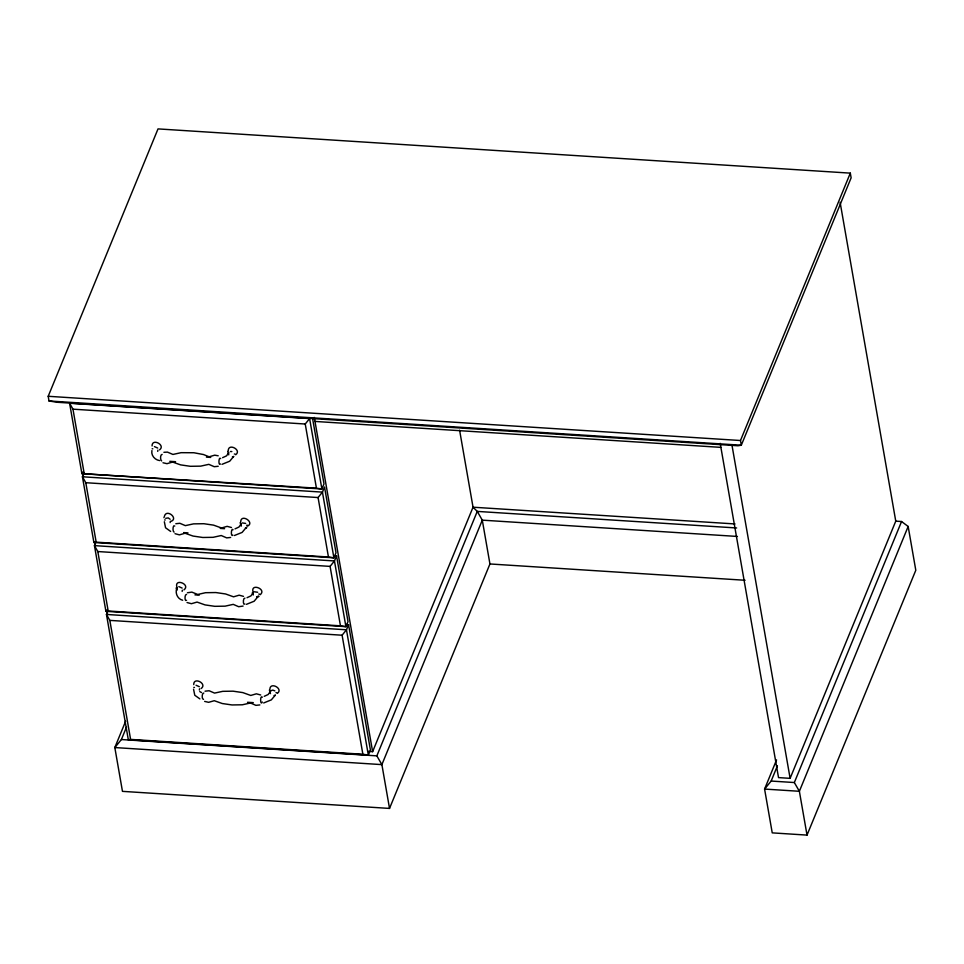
<?xml version="1.0" encoding="UTF-8"?>
<svg xmlns="http://www.w3.org/2000/svg" width="964" height="964" viewBox="0 0 964 964"><rect width="100%" height="100%" fill="white"/><g stroke="black" fill="none" stroke-linecap="round" stroke-linejoin="round"><path stroke-width="1.45" d="M163.976 517.716L164.109 516.969M176.737 588.534C174.99 593.294 177.581 599.018 182.666 600.259M151.914 450.574C150.89 455.466 154.939 459.985 159.675 460.587M164.338 521.765L165.555 527.778L170.652 531.429M193.559 689.224L194.776 695.249L199.885 698.888M228.42 454.044L228.48 453.381M240.843 525.223L240.904 524.561M252.857 594.065L252.917 593.402M270.065 692.694L270.137 692.019M157.722 451.381L157.879 450.164M164.47 516.089C166.676 508.474 178.93 518.668 170.893 521.391M170.146 522.56L170.303 521.355M182.16 591.402L182.317 590.185M199.367 690.031L199.524 688.814M262.329 702.021C260.256 706.516 259.906 694.538 262.341 697.225M228.89 452.61L226.492 455.876L222.588 457.671M241.313 523.789L238.915 527.055L235.011 528.862M253.327 592.631L250.929 595.897L247.025 597.692M270.547 691.248L268.149 694.514L264.232 696.321M48.2 396.288L158.024 128.899L850.308 173.134L851.128 177.834L741.304 445.211L737.954 445.766L57.093 402.265L49.019 400.976L48.2 396.288L740.485 440.512L850.308 173.134M84.001 472.963L82.434 476.782L93.894 542.491L333.906 557.819L336.002 552.734L324.531 487.025L322.434 492.122L318.072 497.545L328.447 556.999L333.906 557.819L322.434 492.122L82.434 476.782L85.796 482.711L96.171 542.154L328.447 556.999M96.014 541.804L94.448 545.624L105.92 611.333L345.919 626.66L348.016 621.563L336.544 555.854L333.785 555.686M108.028 610.634L106.462 614.454L128.32 739.737L368.332 755.077L370.417 749.98L348.558 624.696L345.799 624.515M125.645 721.205L114.824 747.558L122.464 791.36L389.528 808.422L489.941 563.964L482.289 520.15L477.264 511.402L473.035 507.209L459.599 430.209M737.424 536.454L482.289 520.15L381.889 764.621L114.824 747.558L121.392 739.533L126.525 727.037M336.544 555.854L334.448 560.952L330.086 566.386L340.461 625.829L345.919 626.66L334.448 560.952L94.448 545.624L97.81 551.541L108.185 610.995L340.461 625.829M348.558 624.696L346.462 629.793L342.099 635.216L362.874 754.246L368.332 755.077L346.462 629.793L106.462 614.454L109.824 620.382L130.598 739.4L362.874 754.246M368.284 751.39L372.622 751.667L473.035 507.209L735.002 523.946M389.528 808.422L381.889 764.621L376.852 755.86L477.264 511.402L736.641 527.971M776.562 759.897L764.585 789.07L772.236 832.872L807.025 835.101L915.8 570.266L908.16 526.465L901.557 521.524L895.761 521.15L790.119 778.346L778.526 777.599L720.192 443.356M908.16 526.465L799.373 791.287L764.585 789.07L771.152 781.057L777.43 765.778M807.025 835.101L799.373 791.287L794.348 782.539L901.557 521.524M176.882 588.727L177.412 587.618M220.467 463.997C218.201 466.383 218.611 456.068 220.684 458.587M186.558 600.307C184.498 602.38 184.461 593.776 186.582 594.402M232.89 535.177C230.625 537.575 231.035 527.248 233.107 529.766M244.904 604.018C242.856 606.079 242.82 597.523 244.928 598.15M233.782 456.346L229.685 461.226L222.021 464.323M246.206 527.525L242.109 532.417L234.445 535.502M258.219 596.367L254.122 601.247L246.459 604.332M275.427 694.984L271.33 699.876L263.678 702.961M309.601 418.581L321.892 488.989L316.433 488.158L305.239 424.015L309.601 418.581L69.601 403.253L81.892 473.649L321.892 488.989L323.988 483.892L312.469 417.894M258.376 596.294L256.617 596.812M203.537 699.37C201.572 699.551 201.85 692.73 203.79 693.032M270.896 690.754L272.752 690.091L274.861 690.875M159.494 449.875C166.073 445.187 151.951 437.728 152.071 445.946M235.662 454.743C242.253 450.055 228.119 442.597 228.251 450.815M183.931 589.896C191.053 584.389 174.279 577.822 176.846 587.016M260.099 594.764C267.233 589.257 250.459 582.69 253.026 591.884M201.139 688.525C207.718 683.838 193.595 676.366 193.728 684.585M277.319 693.381C283.898 688.706 269.775 681.235 269.896 689.453M165.736 518.307L168.254 517.933L170.122 519.247M218.213 466.275L214.249 466.697L208.814 464.347L200.669 466.142L190.354 466.299L180.605 464.877L172.616 462.057L166.977 463.684L162.988 462.756M230.637 537.454L226.673 537.876L221.238 535.526L213.092 537.322L202.777 537.478L193.029 536.056L185.04 533.249L179.4 534.863L175.026 533.694M243.097 606.067L238.686 606.718L233.252 604.368L225.106 606.163L214.791 606.32L205.043 604.898L197.054 602.078L191.414 603.705L187.04 602.536M259.858 704.925L255.894 705.347L250.459 702.985L242.313 704.792L231.999 704.949L222.262 703.527L214.273 700.708L208.634 702.322L204.633 701.406M175.822 523.729L179.87 523.295L185.353 525.633L193.523 523.874L203.838 523.717L213.574 525.139L221.539 527.995L227.13 526.344L231.481 527.525M187.438 592.764L191.884 592.125L197.765 594.463L205.537 592.703L215.852 592.547L225.588 593.969L233.553 596.824L239.144 595.186L243.494 596.367M205.043 691.188L209.104 690.754L214.574 693.092L222.744 691.333L233.059 691.176L242.808 692.598L250.761 695.454L256.364 693.815L260.702 694.984M259.015 596.439L257.472 596.776M242.181 522.922L245.639 523.416M254.195 591.763L257.653 592.258M247.061 526.26C255.834 522.982 240.855 512.872 240.675 521.994M245.458 527.935L246.206 527.694M246.82 527.669L245.772 527.995M163.892 452.297L167.447 452.116L172.93 454.442L181.099 452.682L193.872 452.743L203.525 454.55L209.116 456.803L214.707 455.165L218.213 455.791M233.505 456.779L232.384 456.864M275.15 695.43L274.041 695.502M81.892 473.649L316.433 488.158M93.894 542.491L96.171 542.154M105.92 611.333L108.185 610.995M128.32 739.737L130.598 739.4M230.396 451.514L231.842 451.562M154.421 446.609L157.698 448.055M178.858 586.63L182.136 588.076M196.078 685.259L199.343 686.705M161.639 460.949C160.06 459.888 160.205 454.345 162.145 454.393M174.062 532.14C172.279 531.405 172.893 524.091 174.773 526.031M49.019 400.976L741.304 445.211L740.485 440.512M314.999 421.437L720.891 447.368M69.601 403.253L72.963 409.17L305.239 424.015M152.155 448.766L152.818 448.802M234.336 454.008L234.987 454.056M206.417 457.141L210.718 457.418M169.785 461.322L175.556 461.696M85.796 482.711L318.072 497.545M164.579 519.945L165.242 519.982M246.76 525.199L247.411 525.235M220.274 528.417L224.576 528.694M183.654 532.598L187.98 532.875M489.941 563.964L745.076 580.268M97.81 551.541L330.086 566.386M258.774 594.029L259.424 594.077M194.945 594.872L199.247 595.149M109.824 620.382L342.099 635.216M193.812 687.404L194.463 687.452M275.981 692.658L276.632 692.694M247.519 702.274L253.291 702.636M121.392 739.533L376.852 755.86M771.152 781.057L794.348 782.539M201.548 692.586L199.777 691.586M227.733 451.393L228.757 454.851M240.157 522.584L241.241 526.151M252.267 592.86L253.255 594.993M269.39 690.043L270.474 693.61M176.099 587.992L177.087 590.125M840.114 202.295L895.761 521.15M731.881 444.657L790.119 778.346M314.288 417.412L372.622 751.667M72.963 409.17L84.157 473.324M82.687 472.107L83.458 476.553M94.846 541.804L95.364 544.781M106.751 610.031L107.534 614.478"/></g></svg>
